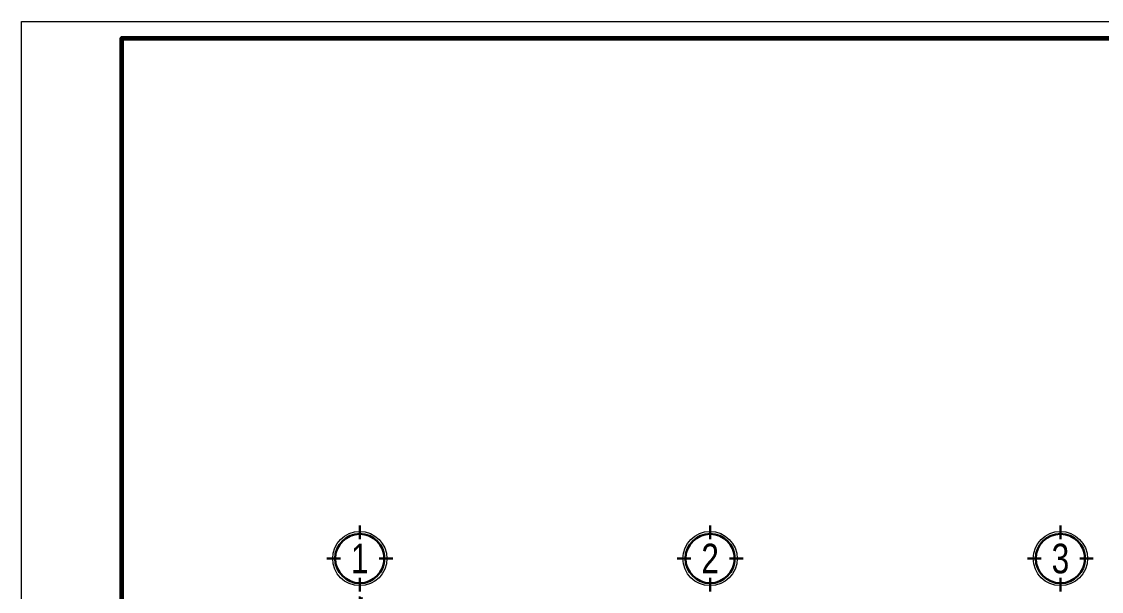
# Model space of a CAD drawing. Header units: millimetres. Extents: x 1109421 to 1726579, y -247837 to 144927.
# Drawn here: x 1540559 to 1559054, y -115591 to -105830 of the extents above; entities that cross this region are included whole.
import ezdxf
from ezdxf.enums import TextEntityAlignment as Align

# ---------------------------------------------------------------- set-up
doc = ezdxf.new("R2010")
doc.units = ezdxf.units.MM
doc.header["$LTSCALE"] = 600
doc.header["$MEASUREMENT"] = 0
doc.layers.get('0').update_dxf_attribs({"lineweight": 0})
doc.layers.get('Defpoints').update_dxf_attribs({"lineweight": 0})
for name, color, linetype, lineweight in [('dim', 144, 'Continuous', 13), ('Khungten_LCDI', 7, 'Continuous', 25), ('LC ISO', 153, 'Continuous', 13), ('LC Text1', 3, 'Continuous', 20)]:
    doc.layers.add(name, color=color, linetype=linetype, lineweight=lineweight)
doc.styles.add('EG 1', font='VHAVANB.TTF')
doc.styles.add('HOATBIF', font='hoatbif.shx', dxfattribs={"width": 0.8})
doc.styles.add('Khungten', font='VHAVAN.TTF', dxfattribs={"width": 0.9, "height": 5000})
doc.styles.add('Tahoma', font='tahoma.ttf')
doc.styles.add('Title', font='VHBLACK.TTF')
doc.dimstyles.new('1-135', dxfattribs={"dimscale": 135, "dimtxt": 2.5, "dimasz": 0.35, "dimexe": 0.5, "dimexo": 0, "dimgap": 0.8, "dimtad": 1, "dimdec": 0, "dimzin": 0, "dimdsep": 46, "dimtxsty": 'HOATBIF', "dimblk1": 'DOT', "dimblk2": 'DOT', "dimsah": 1, "dimcen": -1, "dimdle": 1, "dimclrd": 256, "dimclre": 256, "dimclrt": 4, "dimadec": 3, "dimazin": 2, "dimtfac": 0.333333, "dimtdec": 0, "dimtix": 1, "dimtmove": 2, "dimatfit": 3, "dimldrblk": 'DOT', "dimfxl": 1, "dimtvp": 0.833333, "dimtolj": 1, "dimtzin": 0, "dimarcsym": 0})

# ---------------------------------------------------------------- blocks, each defined once
blk = doc.blocks.new('A$Cb3b0a436')
at = {"layer": 'Defpoints', "color": 0, "lineweight": 0}
blk.add_lwpolyline([(6.98, 0), (6.98, 297), (426.98, 297), (426.98, 0)], close=True, dxfattribs=at)
at = {"layer": 'Khungten_LCDI', "color": 5, "lineweight": 60}
blk.add_lwpolyline([(18.98, 2), (18.98, 295), (424.98, 295), (424.98, 2)], close=True, dxfattribs=at)
at = {"color": 7, "style": 'Khungten', "width": 0.8}
for tag, p in [('REVISION', (413.97, 41.04)), ('NGAYHT', (414.44, 32.41))]:
    blk.add_attdef(tag, text='', height=2, dxfattribs=at).set_placement(p, align=Align.CENTER)
at = {"layer": 'LC Text1', "style": 'Title', "width": 1.485915}
for tag, p, p2 in [('TENBANVE1', (388.11, 59.64), (422.38, 59.64)), ('TENBANVE2', (388.11, 52.88), (422.38, 52.88))]:
    blk.add_attdef(tag, text='', height=2.5, dxfattribs=at).set_placement(p, p2, align=Align.FIT)
at = {"layer": 'LC Text1', "style": 'Title', "width": 0.7}
blk.add_attdef('SOBANVE', text='', height=2.5, dxfattribs=at).set_placement((414.6, 9.54), align=Align.CENTER)
blk = doc.blocks.new('DOT')
at = {"layer": 'dim'}
for p, q in [((-3, 0), (3, 0)), ((-1, -1), (1, 1))]:
    blk.add_line(p, q, dxfattribs=at)
blk.add_lwpolyline([(0.5, 1), (-1, -0.5), (-0.5, -1), (1, 0.5)], close=True, dxfattribs=at)
blk = doc.blocks.new('*D1336')
at = {"layer": 'Defpoints', "color": 0, "transparency": 16777216}
for p in [(1588152, -115745), (1546352, -118158), (1588152, -118158)]:
    blk.add_point(p, dxfattribs=at)
at = {"layer": 'dim', "lineweight": -2, "transparency": 16777216}
for p, q in [((1546352, -118158), (1546352, -115678)), ((1546399, -115745), (1588105, -115745)), ((1588152, -118158), (1588152, -115678))]:
    blk.add_line(p, q, dxfattribs=at)
at = {"layer": 'dim', "lineweight": -2, "transparency": 16777216, "xscale": 47.25, "yscale": 47.25, "zscale": 47.25, "rotation": 180}
blk.add_blockref('DOT', (1546352, -115745), dxfattribs=at)
at = {"layer": 'dim', "lineweight": -2, "transparency": 16777216, "xscale": 47.25, "yscale": 47.25, "zscale": 47.25}
blk.add_blockref('DOT', (1588152, -115745), dxfattribs=at)
at = {"layer": 'dim', "color": 4, "transparency": 16777216, "insert": (1568302, -115468), "char_height": 337.5, "attachment_point": 5, "style": 'HOATBIF'}
blk.add_mtext('\\A1;41800', dxfattribs=at)
blk = doc.blocks.new('_Dot')
at = {"color": 0, "linetype": 'ByBlock', "lineweight": -2}
blk.add_line((-0.5, 0), (-1, 0), dxfattribs=at)
at = {"color": 0, "linetype": 'ByBlock', "const_width": 0.5}
blk.add_lwpolyline([(-0.25, 0, 1), (0.25, 0, 1)], format="xyb", close=True, dxfattribs=at)
blk = doc.blocks.new('KyHieu TrucDinhVi')
at = {"color": 7, "lineweight": 30}
for p, q in [((0, 2.36), (0, 4)), ((-2.36, 0), (-4, 0)), ((2.36, 0), (4, 0)), ((0, -2.36), (0, -4))]:
    blk.add_line(p, q, dxfattribs=at)
blk.add_circle((0, 0), 3.3)
blk.add_circle((0, 0), 3, dxfattribs=at)
at = {"ltscale": 20, "style": 'Tahoma'}
blk.add_attdef('AA', text='', height=3, dxfattribs=at).set_placement((0, 0), align=Align.MIDDLE_CENTER)

msp = doc.modelspace()

# ---------------------------------------------------------------- block references
at = {"xscale": 143.35021493995, "yscale": 143.35021493995, "zscale": 143.35021493995}
msp.add_blockref('A$Cb3b0a436', (1539557.8, -148404.6), dxfattribs=at)
at = {"layer": 'LC ISO'}
ref = msp.add_blockref('KyHieu TrucDinhVi', (1546352.1, -115027.5), dxfattribs=dict(at, xscale=140.8352653944289, yscale=140.8352653944289, zscale=140.8352653944289))
ref.add_attrib('AA', '1', dxfattribs={"layer": '0', "ltscale": 20, "height": 507, "style": 'EG 1', "width": 0.8}).set_placement((1546352.1, -115027.5), align=Align.MIDDLE_CENTER)
ref = msp.add_blockref('KyHieu TrucDinhVi', (1552352.1, -115027.5), dxfattribs=dict(at, xscale=140.8352653944289, yscale=140.8352653944289, zscale=140.8352653944289))
ref.add_attrib('AA', '2', dxfattribs={"layer": '0', "ltscale": 20, "height": 507, "style": 'EG 1', "width": 0.8}).set_placement((1552352.1, -115027.5), align=Align.MIDDLE_CENTER)
ref = msp.add_blockref('KyHieu TrucDinhVi', (1558352.1, -115027.5), dxfattribs=dict(at, xscale=140.8352653944289, yscale=140.8352653944289, zscale=140.8352653944289))
ref.add_attrib('AA', '3', dxfattribs={"layer": '0', "ltscale": 20, "height": 507, "style": 'EG 1', "width": 0.8}).set_placement((1558352.1, -115027.5), align=Align.MIDDLE_CENTER)

# ---------------------------------------------------------------- dimensions: what is measured, and where the dimension line sits
at = {"layer": 'dim'}
dim = msp.add_linear_dim(base=(1588152.1, -115745.1), p1=(1546352.1, -118157.5), p2=(1588152.1, -118157.5), dimstyle='1-135', dxfattribs=at)
dim.commit()
dim.dimension.update_dxf_attribs({"geometry": '*D1336', "text_midpoint": (1568301.7, -115468.4), "dimtype": 160})

doc.saveas('drawing.dxf')
